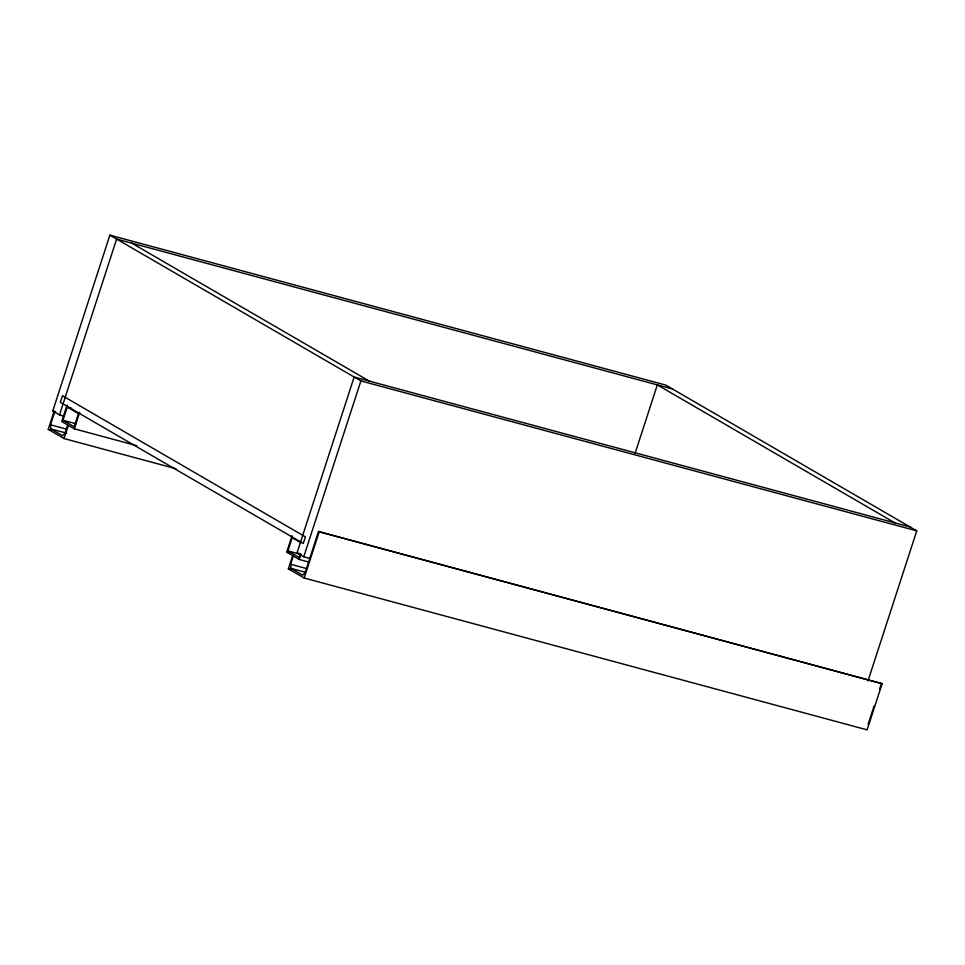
<?xml version="1.0" encoding="UTF-8"?>
<svg xmlns="http://www.w3.org/2000/svg" width="965" height="965" viewBox="0 0 965 965"><rect width="100%" height="100%" fill="white"/><g stroke="black" fill="none" stroke-linecap="round" stroke-linejoin="round"><path stroke-width="1.45" d="M63.847 416.108L59.48 414.938L52.749 411.03L109.889 235.146L665.754 385.071L916.75 530.859L867.969 680.988M176.076 468.773L64.076 438.556L48.25 429.365L54.161 411.174M67.104 405.035L61.736 421.524L67.695 424.974L65.017 433.225L62.592 435.734L50.807 428.894L50.53 424.817L54.691 412.019M59.48 414.938L116.632 239.067L672.484 388.979M67.236 407.073L78.467 413.599L74.172 426.783L62.954 420.27L67.236 407.073L71.603 408.255M64.076 438.556L68.358 425.372L74.317 428.822L136.861 445.697M74.317 428.822L79.673 412.332M309.451 562.233L299.271 559.483L293.324 556.021L290.646 564.272L290.911 568.349L302.708 575.2L305.121 572.679L318.51 531.462L882.119 683.678L867.125 729.854L304.192 578.023L288.366 568.831L292.648 555.635L286.702 552.185L292.057 535.696M299.994 554.803L299.126 557.444L287.908 550.919L292.19 537.734L300.923 542.8M309.572 558.373L303.746 556.805L297.015 552.897L354.155 377.026L910.019 526.95M299.271 559.483L301.056 553.982M303.746 556.805L360.898 380.934L109.889 235.146M304.192 578.023L319.186 531.848L318.51 531.462M635.091 453.345L657.322 384.89L894.857 522.861M868.054 724.51L874.061 706.03M879.598 688.974L880.985 684.716M360.898 380.934L916.75 530.859M52.749 411.03L55.656 411.814M62.954 420.27L76.042 423.792M50.53 424.817L66.537 429.123M50.807 428.894L66.802 433.213M48.25 429.365L51.157 430.149M319.186 531.848L882.119 683.678M297.015 552.897L299.922 553.681M287.908 550.919L299.548 554.067M286.702 552.185L289.609 552.969M290.646 564.272L306.641 568.59M290.911 568.349L305.459 572.269M288.366 568.831L291.273 569.615M131.783 243.156L369.318 381.115M62.508 395.783L60.361 402.381L303.275 543.464L305.423 536.878L62.508 395.783"/></g></svg>
